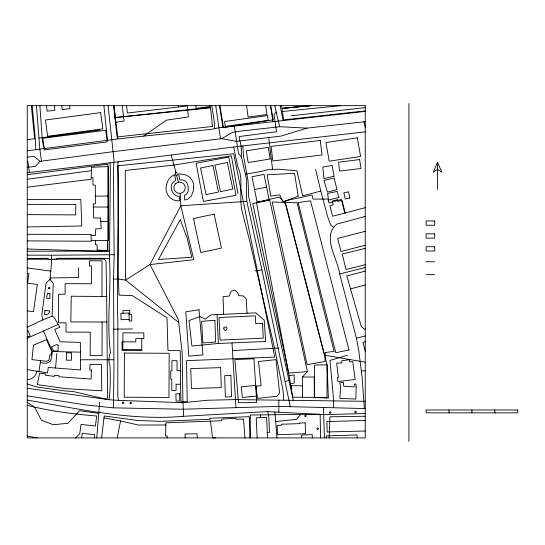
<?xml version="1.0" encoding="UTF-8"?>
<svg xmlns="http://www.w3.org/2000/svg" width="545" height="545" viewBox="0 0 545 545"><rect width="100%" height="100%" fill="white"/><g stroke="black" fill="none" stroke-linecap="round" stroke-linejoin="round"><path stroke-width="0.82" d="M27.25 383.959L36.753 386.991L65.284 390.983L73.098 391.508L105.716 399.069L107.603 398.034L106.643 296.487L101.976 296.473L102.024 260.851L89.523 260.81L89.509 266.001L91.465 266.014L91.41 283.734L65.127 283.673L65.107 294.239L58.649 294.218L58.574 322.858L66.047 322.872L66.02 332.096L90.266 332.164L90.204 355.606L102.038 355.633L102.119 322L106.888 321.979M141.768 349.652L141.768 350.415L122.08 350.367L122.1 341.838L135.78 341.878L135.794 338.588L143.839 338.609L143.846 332.927L122.911 332.872L122.87 349.618L141.768 349.652L141.795 338.602M27.25 234.309L91.083 234.439L91.206 240.529L108.578 240.474L108.598 166.518L91.465 167.322L91.213 179.237L27.25 187.221M126.535 350.374L126.535 349.618M27.25 388.285L108.986 399.723C110.424 388.503 110.506 377.065 110.001 365.784C108.407 361.717 108.659 356.662 110.499 352.649C106.418 321.795 111.453 290.001 109.477 258.875L110.39 169.986L110.07 162.839L237.463 146.55L365.232 131.842M107.454 240.611L107.372 250.298L97.18 250.175L97.024 244.76L95.498 244.76L95.409 240.665M250.026 437.907L250.373 415.011L320.147 414.193L320.61 437.907M365.232 408.566L278.897 406.386L183.174 409.227L113.374 407.844L113.966 369.435L113.558 279.02L114.164 254.713L113.374 174.632L113.919 159.399L108.073 105.655M365.232 413.526L323.716 414.636L278.842 412.204L278.808 400.037M333.513 407.462L333.69 400.63L329.977 360.422L347.581 355.211M27.25 369.592L47.619 372.937L48.192 367.459L80.599 369.96L80.326 342.383L60.039 341.797L54.691 329.391L59.875 327.232L53.969 317.299L52.095 316.141L53.246 283.366L49.97 279.353L51.577 261.77L51.53 255.217L27.25 255.142M244.909 437.907L243.554 419.146L236.108 419.228L235.951 418.267L221.829 419.125L221.726 420.72L165.864 422.825L165.605 435.884L167.131 435.939L167.186 437.907M290.274 406.863L261.934 269.918L246.837 201.391L246.354 192.467L246.708 180.088L241.496 157.246L241.646 152.736L240.965 145.365L239.289 137.953L239.228 136.543L276.553 131.727L274.06 114.579L276.179 112.093L274.83 105.655M329.18 437.907L329.95 416.789L365.232 416.251M118.047 161.838L117.849 165.939C119.321 218.64 116.46 271.328 117.843 324.023L117.795 395.949L118.428 400.364L182.997 402.694L207.591 400.234L235.46 399.594L365.232 401.318M99.653 402.455L96.765 437.907M91.206 240.529L91.151 241.244L27.25 240.89M55.556 368.032L56.803 353.501M81.709 437.907L82.22 433.33L94.755 434.719L94.401 437.907M101.608 437.907L104.224 415.985L137.694 420.474L160.08 421.326L210.016 419.289L209.811 418.26L249.324 416.673L250.271 437.907M27.25 400.112C78.691 408.791 130.711 420.999 183.229 416.319L183.563 413.539L182.909 401.801L182.2 353.106L178.44 319.881L149.964 264.57L180.851 205.758L180.218 193.421A5.702 5.702 0 0 0 183.978 184.101L181.478 182.384L178.447 182.173L175.872 183.44M38.872 371.813L40.555 361.022M27.25 338.901L27.482 338.057L43.389 331.013L52.538 351.539L50.951 359.761L49.902 361.56L46.264 363.331L40.289 362.718M117.223 437.907L120.581 420.931L103.972 417.92M36.801 371.411C36.297 376.091 31.842 379.538 27.25 379.538M437.553 162.226L433.255 172.254L437.553 169.386L441.845 172.254L437.553 162.226L437.553 189.435M171.273 155.107L175.858 172.138L175.272 173.385L175.667 175.279L176.73 175.824L178.447 182.173M365.232 216.44L337.021 224.056C321.305 236.407 337.764 258.705 339.705 273.965L356.423 338.261L358.767 350.571L362.064 376.861L364.346 408.6M176.73 175.824L177.418 174.863L176.962 172.969L175.858 172.138M300.636 414.425L296.466 419.398L275.668 421.598M302.414 397.434L302.38 377.038L307.414 371.615L269.721 200.001L252.791 203.571L288.639 373.08L292.774 397.155L327.014 397.53L327.061 364.864L284.96 200.833L311.999 195.049L313.028 199.102L327.967 199.075L329.037 203.074L341.334 199.388L344.822 213.088L365.232 207.665M365.232 121.664L306.985 128.123L281.002 136.087L236.612 141.346L221.556 138.682L113.278 151.633L39.962 161.368L35.255 166.389L27.25 167.349M75.626 437.907L79.734 433.725L81.028 424.46L95.436 425.986L96.663 416.012C73.248 414.057 49.997 411.094 27.25 405.337M49.97 279.353L46.236 282.8L45.869 284.51L41.829 314.758L42.578 319.983L27.25 327.204M27.25 150.822L116.174 139.139L143.689 136.1L166.579 120.125L188.4 116.977L187.228 105.655M221.556 138.682L232.722 132.319L240.072 131.175L279.728 126.713L306.985 128.123M27.25 337.178L30.166 335.863L27.884 330.611L27.25 330.202M43.389 331.013L58.526 324.309M42.578 319.983L52.095 316.141M365.232 271.144L346.818 275.961L361.267 326.441L364.258 329.091L365.232 328.846M356.423 338.261L365.232 335.945M315.569 169.257L320.801 191.063L302.693 195.798L296.923 170.817L278.815 169.195L272.568 169.366L267.833 169.713L260.932 171.484L245.577 174.202M350.217 288.939L365.232 285.015M365.232 231.298L337.621 238.403L341 251.497L365.232 245.264M365.232 341.776L362.963 342.362L365.232 351.089M339.705 273.965L365.232 267.5M365.232 248.35L342.185 254.086L346.048 269.523L365.232 264.747M285.239 381.425L289.92 380.274M143.689 136.1L211.399 129.335L219.063 127.734L365.232 111.405M254.57 189.517L266.594 187.112L269.203 199.947L257.145 202.365L252.008 176.757L264.025 174.359L266.594 187.112M267.547 437.907L267.309 432.641L269.543 432.219L268.651 414.8L267.609 411.604L183.229 416.319M27.25 172.772L110.07 162.839M289.061 375.689L294.232 374.878L294.232 383.101L290.54 383.578M99.803 129.996L38.961 138.103L39.846 149.269L41.515 161.204M27.25 179.251L91.308 170.687M27.25 174.713L107.883 164.14L107.869 251.552L27.25 248.997M27.25 157.171L33.974 156.333L39.962 161.368M261.934 269.918L255.04 270.81M185.954 105.655L186.002 106.077L127.441 113.047L126.556 105.655M365.232 110.921L283.618 119.893L281.67 105.655M291.2 115.744L365.232 107.658M280.239 105.655L281.322 111.602L340.734 105.655M311.038 105.655L282.181 108.38L309.124 105.655M27.25 139.602L34.662 138.866L31.344 105.655M218.347 343.466L191.922 346.061L189.013 320.596L199.879 316.502L205.383 319.063L211.085 314.86L255.789 312.837L264.216 320.147L265.64 341.483L218.347 343.466L217.046 314.874M282.181 108.38L310.296 105.655M307.414 371.615L288.639 373.08L266.457 257.179L256.47 202.29L279.292 197.079L285.498 204.191L324.486 355.183L365.232 362.18M27.25 162.029L27.979 161.974L29.375 172.377M232.477 350.619L278.27 348.064M257.145 437.907L256.232 417.77L266.614 417.306L267.309 432.641M361.43 370.941L365.232 370.811M91.104 235.549L95.559 235.406L95.682 228.941L101.207 228.675L100.607 218.102L93.529 217.932L93.29 203.891L95.395 203.741L95.293 185.143L92.936 185.034L92.977 177.684L91.219 177.527M123.054 313.232L120.929 313.293L121.106 319.704L129.199 319.479L129.029 313.082L129.826 313.062L129.758 310.371L122.986 310.555L123.054 313.232L129.029 313.082M129.056 314.383L131.624 314.315L131.808 320.944L129.24 321.005L129.199 319.479M365.232 431.02L327.15 431.947L326.891 421.558L365.232 420.468M100.818 221.59L108.578 221.413M27.25 226.945L81.798 225.998L80.824 199.511L27.25 199.613M246.837 201.391L180.851 205.758L193.795 259.706L149.964 264.57L125.568 280.096L118.326 279.081L113.558 279.02M50.29 277.936L78.644 277.534L78.623 267.786M27.25 258.487L47.313 258.282L48.791 259.42L51.564 259.474L55.713 259.366L57.784 258.303L107.181 258.316L109.477 258.875M113.66 329.173L132.503 328.976M95.382 196.139L108.544 196.036M51.53 255.217L114.164 254.713M27.25 259.25L104.49 259.079L106.064 261.375L106.643 296.487M180.511 370.757L177.036 370.77L177.016 360.681L171.913 360.695L171.941 370.77L170.728 370.77L170.742 379.218L171.784 379.211L171.818 390.54L176.076 390.52L176.069 384.259L180.545 384.239L180.967 401.829L187.221 401.611L186.553 360.661L274.762 357.084L233.682 153.799L117.986 165.769L118.326 279.081L119.055 295.124L132.285 295.608L167.002 317.796L167.969 350.571L180.279 350.66L180.545 384.239M109.872 251.02L27.25 251.225M113.728 359.741L80.496 359.768M302.38 377.038L314.342 377.011L314.574 365.027L327.061 364.864L328.39 398.075L314.342 397.537L314.342 377.011L314.342 397.537M165.953 424.977L138.321 425.032L120.581 420.931M426.095 261.757L434.685 261.757M426.095 274.646L434.685 274.646M102.119 322L70.823 321.925L71.252 296.221L101.976 296.473M27.25 204.327L75.769 204.593L75.707 214.894L27.25 214.621M93.379 206.991L108.571 207.086M122.087 349.611L122.87 349.618M302.393 385.826L291.023 385.642L291.67 389.9M52.538 351.539L80.422 352.165M118.428 400.364L108.986 399.723M267.609 411.604L278.842 412.204M113.374 407.844L85.899 404.955L27.25 395.854M27.25 267.949L50.835 271.137M98.72 413.328L79.624 410.732L68.009 423.267L53.369 424.746L41.365 420.229L34.914 407.531L27.25 402.244M27.25 273.304L28.919 273.536L27.55 283.114L37.36 284.51L33.477 311.679L27.25 310.8M180.218 193.421L177.377 192.998L175.102 191.268A5.702 5.702 0 0 1 175.899 183.406M27.25 436.109L37.196 437.907M178.678 322.483L125.568 280.096L125.255 170.496L173.998 165.053L231.407 155.856L237.94 193.707M333.445 227.333L330.577 224.717L327.497 216.167L320.801 191.063M241.496 157.246L238.519 153.363L234.289 125.977M44.86 148.771L43.225 145.072L42.149 137.769L39.88 105.655M276.179 112.093L279.728 126.713M363.985 121.828L365.232 127.046M293.299 400.159L248.697 196.636L248.057 180.708L243.56 156.361L242.852 146.067M283.093 120.568L281.322 111.602M270.504 105.655L273.358 119.798L222.953 127.625L219.485 105.655M233.723 147.041L237.6 166.211L239.929 172.533L240.835 178.801L240.87 201.786L241.455 208.708L249.665 241.019L274.591 348.241L283.019 390.268L283.795 400.084M270.592 105.655L272.902 121.91M211.807 105.655L214.212 120.929L214.471 128.695M219.948 105.655L223.402 127.237M215.738 105.655L220.48 138.798M210.091 105.655L210.329 107.304L114.913 117.591L113.612 105.655M265.694 105.655L266.914 114.498L248.118 117.093L246.538 105.655M195.825 105.655L196.186 108.38L209.464 106.622L209.334 105.655M113.973 105.655L117.945 138.941M210.418 420.842L212.584 437.907L215.718 437.907M272.568 169.366L268.719 137.544M122.223 105.655L124.049 120.99L115.608 122.373L114.075 105.655M178.283 105.655L178.433 106.949M61.776 105.655L62.219 109.545L70.046 108.659L69.706 105.655M54.343 105.655L54.868 110.274L47.122 111.153L46.502 105.655M274.891 411.993L276.935 437.907M103.904 105.655L107.501 140.433M32.209 105.655L35.486 140.719L35.759 149.793M36.447 105.655L38.961 138.103M197.27 437.907L196.99 433.752L185.007 433.956L185.157 437.907M232.007 343.057L235.951 407.742M247.028 313.293L246.17 298.735L243.118 295.874L238.737 295.703L237.845 292.944L234.956 290.206L231.175 291.078L229.282 296.078L223.055 296.603L223.614 314.526M312.34 437.907L312.196 434.597L301.576 435.06L301.698 437.907M326.346 437.907L326.285 435.911L357.064 434.937L357.159 437.907M323.505 407.462L324.391 437.907M260.517 414.888L260.571 417.579M494.833 409.983L494.833 412.844M471.922 409.983L471.922 412.844M449.005 409.983L449.005 412.844M408.907 103.509L408.907 441.491M66.401 352.785L66.361 360.163L71.361 360.218L71.599 352.881L66.401 352.785M124.417 353.078L124.192 397.23L168.964 397.448L169.182 353.289L124.417 353.078M58.131 345.38L58.015 351L53.437 350.844L51.591 346.743L57 344.467L58.131 345.38M49.942 293.748L49.82 298.626L46.632 298.217L47.388 293.394L49.942 293.748M356.178 387.141L355.844 399.097L339.821 398.293L340.625 387.045L339.794 382.808L343.316 382.318L343.779 386.31L354.134 386.93L354.468 383.98L355.96 384.102L356.178 387.141M91.397 370.103L91.124 379.061L58.894 376.752L58.949 375.689L54.337 375.239L54.282 376.411L45.269 375.171L45.371 373.741L39.628 373.121L37.292 384.62L65.4 388.633L101.752 390.82L101.472 364.421L90.041 364.353L89.741 370.116L91.397 370.103M325.317 352.506L324.963 361.444L307.135 364.694L272.193 202.031L297.045 202.774L334.099 351.396L325.317 352.506M193.693 187.242L193.509 190.552L191.281 196.18L188.032 199.034L184.769 200.07L184.258 195.41L186.451 194.197L187.998 191.738C188.543 188.141 188.304 184.094 185.709 181.287L182.718 179.918L179.782 179.939L178.624 173.91L183.876 174.434L186.588 175.286L190.253 177.534L192.644 181.274L193.618 184.053L193.693 187.242M33.449 345.176L31.944 359.605L46.127 361.267L48.444 360.552L49.002 359.775L49.963 354.747L51.066 354.945L51.666 351.293L46.536 339.651L33.449 345.176M45.017 310.343L44.458 314.451L47.585 314.397L48.818 313.361L49.738 310.977L45.017 310.343M166.668 184.517C163.875 192.91 170.735 201.841 179.618 200.703L179.319 196.186L177.622 196.255C172.472 194.987 170.312 188.999 171.682 184.258L173.617 181.785L175.906 180.415L174.441 174.666C170.503 176.512 167.363 180.15 166.668 184.517M223.695 328.001C225.446 335.802 229.983 323.137 223.695 328.001M180.259 219.724L158.445 259.468L191.731 257.295L187.167 238.049L180.259 219.724M278.699 394.13L277.064 396.249L257.39 398.381L256.068 386.228L261.137 385.676L258.5 361.512L275.974 359.625L279.599 392.972L278.699 394.13M298.183 196.105L283.298 201.922L279.748 194.858L270.858 196.125L267.104 174.788L294.532 173.303L298.183 196.105M336.994 189.674L327.456 192.133L323.962 180.368L334.139 178.092L336.994 189.674M337.43 199.722L332.259 201.03L333.24 204.872L329.909 205.71L332.593 216.202L345.223 212.993L342.001 200.376L337.866 201.425L337.43 199.722M338.874 197.46L328.499 200.049L327.613 193.461L337.171 191.431L338.874 197.46M334.065 176.233L323.996 178.617L322.803 167.07L332.069 165.455L334.065 176.233M349.87 197.992L345.244 199.007L343.868 192.801L348.5 191.792L349.87 197.992M214.117 214.131L193.475 218.572L200.798 252.533L221.454 248.104L214.117 214.131M348.977 349.924L335.809 352.731L298.142 202.577L310.527 200.833L348.977 349.924M212.925 165.482L200.553 168.037L206.065 194.62L218.443 192.065L212.925 165.482M227.306 162.505L214.928 165.067L220.439 191.649L232.817 189.088L227.306 162.505M209.771 200.24L203.367 201.459L196.091 163.268L228.737 157.076L236.005 195.26L209.771 200.24M270.17 158.997L248.179 162.539L246.299 150.849L268.297 147.327L270.17 158.997M357.295 137.858L325.883 142.552L329.2 161.156L360.613 156.47L357.295 137.858M199 309.792L185.825 311.76L188.768 356.117L202.917 354.938L199 309.792M267.527 115.588L224.567 121.501L225.235 126.372L268.201 120.445L267.527 115.588M349.175 359.755L341.681 360.77L341.838 362.936L336.64 363.072L338.384 377.331L337.525 377.378L337.927 381.582L355.17 379.449L352.744 361.587L349.618 361.914L349.175 359.755M100.655 112.617L45.433 120.002L47.613 136.243L102.828 128.865L100.655 112.617M76.205 134.016L42.769 138.294L44.261 149.916L107.249 141.877L105.764 130.248L76.205 134.016M359.625 159.569L338.574 162.192L339.555 171.041L361.035 168.507L359.625 159.569M320.262 140.433L271.069 146.421L272.847 160.966L322.047 154.971L320.262 140.433M212.516 126.467L117.107 136.972L114.913 117.591L210.534 107.883L212.516 126.467M249.814 396.767L242.293 397.469L241.299 386.773L255.837 385.444L256.824 396.12L249.814 396.767M214.894 320.269L201.636 321.332L202.897 342.934L215.629 342.042L214.894 320.269M262.554 323.328L255.721 323.641L255.367 315.862L219.008 317.524L220.037 340.114L263.228 338.138L262.554 323.328M253.929 358.753L234.868 359.571L238.519 402.735L256.777 402.551L253.929 358.753M305.2 422.838L299.668 423.043L299.689 423.615L281.431 424.242L281.465 425.236L277.139 425.393L277.466 434.726L305.582 433.745L305.2 422.838M220.623 367.63L190.764 368.59L191.411 388.571L221.27 387.604L220.623 367.63M230.842 375.437L224.676 375.641L225.364 397.005L231.53 396.808L230.842 375.437M179.598 393.749L175.885 393.831L176.069 401.175L179.782 401.086L179.598 393.749M365.232 105.655L27.25 105.655L27.25 437.907L365.232 437.907L365.232 105.655M434.685 220.943L426.095 220.943L426.095 225.242L434.685 225.242L434.685 220.943M434.685 233.832L426.095 233.832L426.095 238.131L434.685 238.131L434.685 233.832M434.685 246.722L426.095 246.722L426.095 251.02L434.685 251.02L434.685 246.722M517.75 409.983L426.095 409.983L426.095 412.844L517.75 412.844L517.75 409.983M48.873 288.693A0.715 0.715 0 0 0 49.949 288.073A0.715 0.715 0 0 0 48.873 287.453A0.715 0.715 0 0 0 48.873 288.693M317.347 429.331A0.715 0.715 0 0 0 318.423 428.711A0.715 0.715 0 0 0 317.347 428.091A0.715 0.715 0 0 0 317.347 429.331M355.19 412.51A0.715 0.715 0 0 0 356.267 411.891A0.715 0.715 0 0 0 355.19 411.271A0.715 0.715 0 0 0 355.19 412.51M329.875 413.103A0.715 0.715 0 0 0 330.944 412.483A0.715 0.715 0 0 0 329.875 411.856A0.715 0.715 0 0 0 329.875 413.103M122.836 403.3A0.715 0.715 0 0 0 123.913 402.68A0.715 0.715 0 0 0 122.836 402.06A0.715 0.715 0 0 0 122.836 403.3M305.173 416.421A0.715 0.715 0 0 0 306.249 415.794A0.715 0.715 0 0 0 305.173 415.174A0.715 0.715 0 0 0 305.173 416.421M130.33 403.647A0.715 0.715 0 0 0 131.406 403.028A0.715 0.715 0 0 0 130.33 402.408A0.715 0.715 0 0 0 130.33 403.647"/></g></svg>
